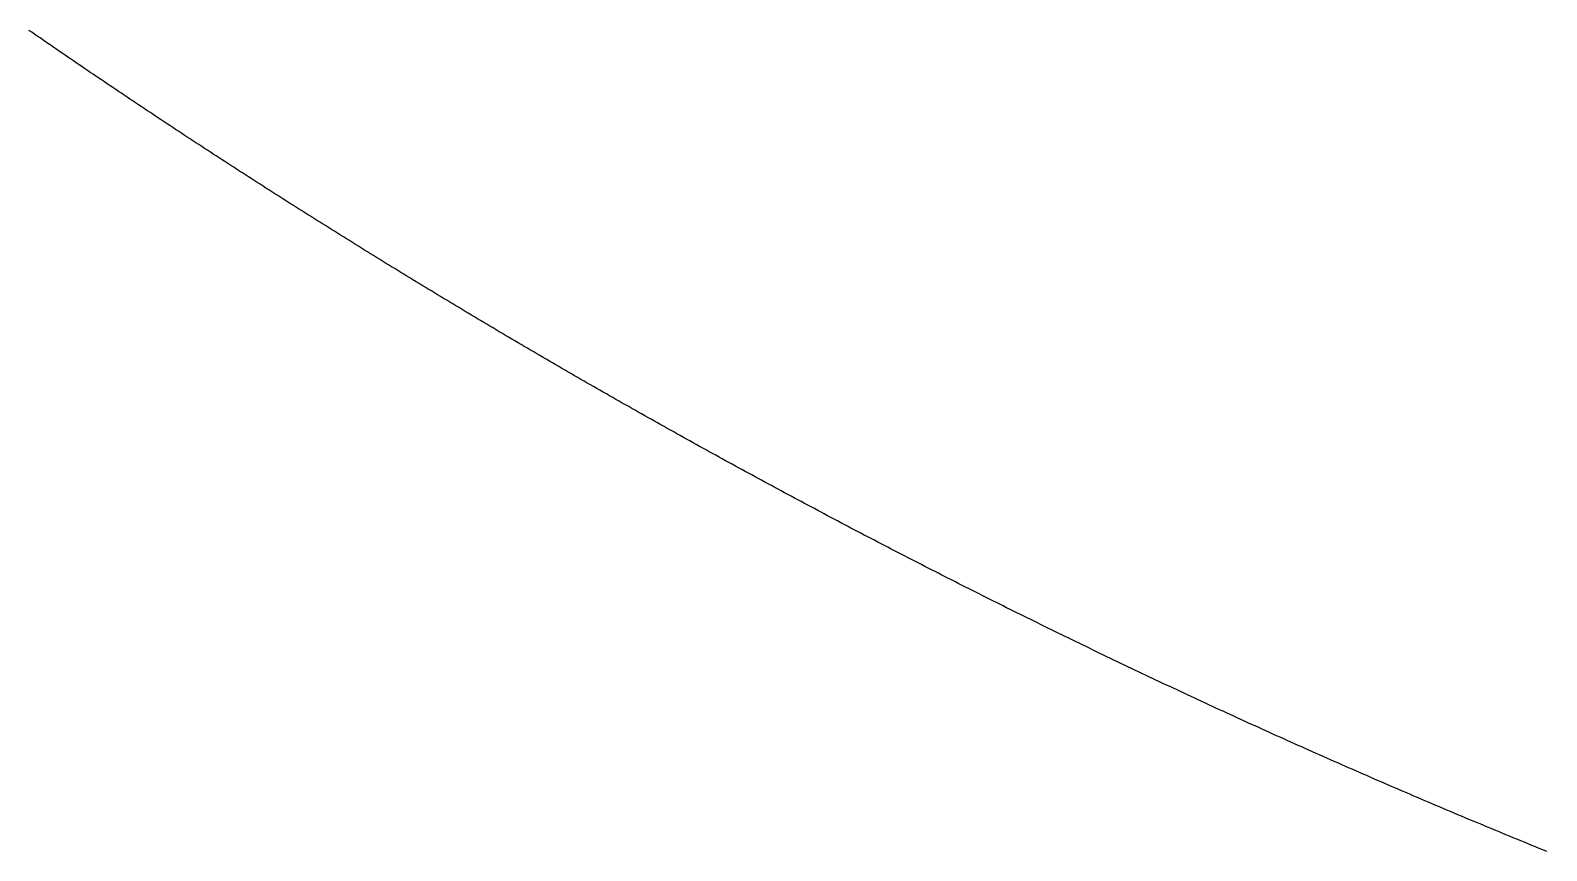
# Model space of a CAD drawing. Header units: millimetres. Extents: x 88 to 97873, y 32 to 55088.
# Drawn here: x 47991.83 to 48000.11, y 5145.4 to 5149.88 of the extents above; entities that cross this region are included whole.
import ezdxf

# ---------------------------------------------------------------- set-up
doc = ezdxf.new("R2010")
doc.units = ezdxf.units.MM
doc.header["$LTSCALE"] = 0.3

msp = doc.modelspace()

# ---------------------------------------------------------------- linework, layer by layer
for p, q in [((47991.8336, 5149.8682), (47991.8185, 5149.8787)), ((47991.8488, 5149.8578), (47991.8336, 5149.8682)), ((47991.8639, 5149.8474), (47991.8488, 5149.8578)), ((47991.8791, 5149.8369), (47991.8639, 5149.8474)), ((47991.8942, 5149.8265), (47991.8791, 5149.8369)), ((47991.9094, 5149.816), (47991.8942, 5149.8265)), ((47991.9246, 5149.8056), (47991.9094, 5149.816)), ((47991.9398, 5149.7951), (47991.9246, 5149.8056)), ((47991.955, 5149.7847), (47991.9398, 5149.7951)), ((47991.9702, 5149.7743), (47991.955, 5149.7847)), ((47991.9854, 5149.7638), (47991.9702, 5149.7743)), ((47992.0007, 5149.7534), (47991.9854, 5149.7638)), ((47992.0159, 5149.743), (47992.0007, 5149.7534)), ((47992.0312, 5149.7325), (47992.0159, 5149.743)), ((47992.0465, 5149.7221), (47992.0312, 5149.7325)), ((47992.0618, 5149.7117), (47992.0465, 5149.7221)), ((47992.0771, 5149.7013), (47992.0618, 5149.7117)), ((47992.0924, 5149.6908), (47992.0771, 5149.7013)), ((47992.1077, 5149.6804), (47992.0924, 5149.6908)), ((47992.1231, 5149.67), (47992.1077, 5149.6804)), ((47992.1384, 5149.6596), (47992.1231, 5149.67)), ((47992.1538, 5149.6491), (47992.1384, 5149.6596)), ((47992.1692, 5149.6387), (47992.1538, 5149.6491)), ((47992.1846, 5149.6283), (47992.1692, 5149.6387)), ((47992.2, 5149.6179), (47992.1846, 5149.6283)), ((47992.2154, 5149.6075), (47992.2, 5149.6179)), ((47992.2308, 5149.5971), (47992.2154, 5149.6075)), ((47992.2463, 5149.5866), (47992.2308, 5149.5971)), ((47992.2617, 5149.5762), (47992.2463, 5149.5866)), ((47992.2772, 5149.5658), (47992.2617, 5149.5762)), ((47992.2927, 5149.5554), (47992.2772, 5149.5658)), ((47992.3082, 5149.545), (47992.2927, 5149.5554)), ((47992.3237, 5149.5346), (47992.3082, 5149.545)), ((47992.3392, 5149.5242), (47992.3237, 5149.5346)), ((47992.3547, 5149.5138), (47992.3392, 5149.5242)), ((47992.3703, 5149.5034), (47992.3547, 5149.5138)), ((47992.3858, 5149.493), (47992.3703, 5149.5034)), ((47992.4014, 5149.4826), (47992.3858, 5149.493)), ((47992.4169, 5149.4722), (47992.4014, 5149.4826)), ((47992.4325, 5149.4618), (47992.4169, 5149.4722)), ((47992.4481, 5149.4515), (47992.4325, 5149.4618)), ((47992.4637, 5149.4411), (47992.4481, 5149.4515)), ((47992.4794, 5149.4307), (47992.4637, 5149.4411)), ((47992.495, 5149.4203), (47992.4794, 5149.4307)), ((47992.5107, 5149.4099), (47992.495, 5149.4203)), ((47992.5263, 5149.3995), (47992.5107, 5149.4099)), ((47992.542, 5149.3892), (47992.5263, 5149.3995)), ((47992.5577, 5149.3788), (47992.542, 5149.3892)), ((47992.5734, 5149.3684), (47992.5577, 5149.3788)), ((47992.5891, 5149.358), (47992.5734, 5149.3684)), ((47992.6048, 5149.3477), (47992.5891, 5149.358)), ((47992.6205, 5149.3373), (47992.6048, 5149.3477)), ((47992.6363, 5149.3269), (47992.6205, 5149.3373)), ((47992.652, 5149.3166), (47992.6363, 5149.3269)), ((47992.6678, 5149.3062), (47992.652, 5149.3166)), ((47992.6836, 5149.2958), (47992.6678, 5149.3062)), ((47992.6994, 5149.2855), (47992.6836, 5149.2958)), ((47992.7152, 5149.2751), (47992.6994, 5149.2855)), ((47992.731, 5149.2648), (47992.7152, 5149.2751)), ((47992.7468, 5149.2544), (47992.731, 5149.2648)), ((47992.7627, 5149.2441), (47992.7468, 5149.2544)), ((47992.7785, 5149.2337), (47992.7627, 5149.2441)), ((47992.7944, 5149.2234), (47992.7785, 5149.2337)), ((47992.8103, 5149.213), (47992.7944, 5149.2234)), ((47992.8262, 5149.2027), (47992.8103, 5149.213)), ((47992.8421, 5149.1923), (47992.8262, 5149.2027)), ((47992.858, 5149.182), (47992.8421, 5149.1923)), ((47992.8739, 5149.1717), (47992.858, 5149.182)), ((47992.8898, 5149.1613), (47992.8739, 5149.1717)), ((47992.9058, 5149.151), (47992.8898, 5149.1613)), ((47992.9217, 5149.1407), (47992.9058, 5149.151)), ((47992.9377, 5149.1303), (47992.9217, 5149.1407)), ((47992.9537, 5149.12), (47992.9377, 5149.1303)), ((47992.9697, 5149.1097), (47992.9537, 5149.12)), ((47992.9857, 5149.0994), (47992.9697, 5149.1097)), ((47993.0017, 5149.089), (47992.9857, 5149.0994)), ((47993.0178, 5149.0787), (47993.0017, 5149.089)), ((47993.0338, 5149.0684), (47993.0178, 5149.0787)), ((47993.0499, 5149.0581), (47993.0338, 5149.0684)), ((47993.0659, 5149.0478), (47993.0499, 5149.0581)), ((47993.082, 5149.0375), (47993.0659, 5149.0478)), ((47993.0981, 5149.0272), (47993.082, 5149.0375)), ((47993.1142, 5149.0169), (47993.0981, 5149.0272)), ((47993.1303, 5149.0066), (47993.1142, 5149.0169)), ((47993.1465, 5148.9963), (47993.1303, 5149.0066)), ((47993.1626, 5148.986), (47993.1465, 5148.9963)), ((47993.1787, 5148.9757), (47993.1626, 5148.986)), ((47993.1949, 5148.9654), (47993.1787, 5148.9757)), ((47993.2111, 5148.9551), (47993.1949, 5148.9654)), ((47993.2273, 5148.9448), (47993.2111, 5148.9551)), ((47993.2435, 5148.9345), (47993.2273, 5148.9448)), ((47993.2597, 5148.9243), (47993.2435, 5148.9345)), ((47993.2759, 5148.914), (47993.2597, 5148.9243)), ((47993.2921, 5148.9037), (47993.2759, 5148.914)), ((47993.3084, 5148.8934), (47993.2921, 5148.9037)), ((47993.3247, 5148.8832), (47993.3084, 5148.8934)), ((47993.3409, 5148.8729), (47993.3247, 5148.8832)), ((47993.3572, 5148.8626), (47993.3409, 5148.8729)), ((47993.3735, 5148.8524), (47993.3572, 5148.8626)), ((47993.3898, 5148.8421), (47993.3735, 5148.8524)), ((47993.4061, 5148.8319), (47993.3898, 5148.8421)), ((47993.4225, 5148.8216), (47993.4061, 5148.8319)), ((47993.4388, 5148.8114), (47993.4225, 5148.8216)), ((47993.4552, 5148.8011), (47993.4388, 5148.8114)), ((47993.4715, 5148.7909), (47993.4552, 5148.8011)), ((47993.4879, 5148.7806), (47993.4715, 5148.7909)), ((47993.5043, 5148.7704), (47993.4879, 5148.7806)), ((47993.5207, 5148.7601), (47993.5043, 5148.7704)), ((47993.5371, 5148.7499), (47993.5207, 5148.7601)), ((47993.5535, 5148.7397), (47993.5371, 5148.7499)), ((47993.57, 5148.7294), (47993.5535, 5148.7397)), ((47993.5864, 5148.7192), (47993.57, 5148.7294)), ((47993.6029, 5148.709), (47993.5864, 5148.7192)), ((47993.6193, 5148.6988), (47993.6029, 5148.709)), ((47993.6358, 5148.6886), (47993.6193, 5148.6988)), ((47993.6523, 5148.6783), (47993.6358, 5148.6886)), ((47993.6688, 5148.6681), (47993.6523, 5148.6783)), ((47993.6854, 5148.6579), (47993.6688, 5148.6681)), ((47993.7019, 5148.6477), (47993.6854, 5148.6579)), ((47993.7184, 5148.6375), (47993.7019, 5148.6477)), ((47993.735, 5148.6273), (47993.7184, 5148.6375)), ((47993.7515, 5148.6171), (47993.735, 5148.6273)), ((47993.7681, 5148.6069), (47993.7515, 5148.6171)), ((47993.7847, 5148.5967), (47993.7681, 5148.6069)), ((47993.8013, 5148.5865), (47993.7847, 5148.5967)), ((47993.8179, 5148.5764), (47993.8013, 5148.5865)), ((47993.8346, 5148.5662), (47993.8179, 5148.5764)), ((47993.8512, 5148.556), (47993.8346, 5148.5662)), ((47993.8678, 5148.5458), (47993.8512, 5148.556)), ((47993.8845, 5148.5357), (47993.8678, 5148.5458)), ((47993.9012, 5148.5255), (47993.8845, 5148.5357)), ((47993.9179, 5148.5153), (47993.9012, 5148.5255)), ((47993.9345, 5148.5052), (47993.9179, 5148.5153)), ((47993.9513, 5148.495), (47993.9345, 5148.5052)), ((47993.968, 5148.4848), (47993.9513, 5148.495)), ((47993.9847, 5148.4747), (47993.968, 5148.4848)), ((47994.0014, 5148.4645), (47993.9847, 5148.4747)), ((47994.0182, 5148.4544), (47994.0014, 5148.4645)), ((47994.035, 5148.4442), (47994.0182, 5148.4544)), ((47994.0517, 5148.4341), (47994.035, 5148.4442)), ((47994.0685, 5148.424), (47994.0517, 5148.4341)), ((47994.0853, 5148.4138), (47994.0685, 5148.424)), ((47994.1021, 5148.4037), (47994.0853, 5148.4138)), ((47994.119, 5148.3936), (47994.1021, 5148.4037)), ((47994.1358, 5148.3834), (47994.119, 5148.3936)), ((47994.1526, 5148.3733), (47994.1358, 5148.3834)), ((47994.1695, 5148.3632), (47994.1526, 5148.3733)), ((47994.1864, 5148.3531), (47994.1695, 5148.3632)), ((47994.2033, 5148.343), (47994.1864, 5148.3531)), ((47994.2201, 5148.3329), (47994.2033, 5148.343)), ((47994.2371, 5148.3228), (47994.2201, 5148.3329)), ((47994.254, 5148.3127), (47994.2371, 5148.3228)), ((47994.2709, 5148.3026), (47994.254, 5148.3127)), ((47994.2878, 5148.2925), (47994.2709, 5148.3026)), ((47994.3048, 5148.2824), (47994.2878, 5148.2925)), ((47994.3217, 5148.2723), (47994.3048, 5148.2824)), ((47994.3387, 5148.2622), (47994.3217, 5148.2723)), ((47994.3557, 5148.2521), (47994.3387, 5148.2622)), ((47994.3727, 5148.2421), (47994.3557, 5148.2521)), ((47994.3897, 5148.232), (47994.3727, 5148.2421)), ((47994.4067, 5148.2219), (47994.3897, 5148.232)), ((47994.4238, 5148.2119), (47994.4067, 5148.2219)), ((47994.4408, 5148.2018), (47994.4238, 5148.2119)), ((47994.4579, 5148.1917), (47994.4408, 5148.2018)), ((47994.4749, 5148.1817), (47994.4579, 5148.1917)), ((47994.492, 5148.1716), (47994.4749, 5148.1817)), ((47994.5091, 5148.1616), (47994.492, 5148.1716)), ((47994.5262, 5148.1516), (47994.5091, 5148.1616)), ((47994.5433, 5148.1415), (47994.5262, 5148.1516)), ((47994.5604, 5148.1315), (47994.5433, 5148.1415)), ((47994.5776, 5148.1214), (47994.5604, 5148.1315)), ((47994.5947, 5148.1114), (47994.5776, 5148.1214)), ((47994.6119, 5148.1014), (47994.5947, 5148.1114)), ((47994.6291, 5148.0914), (47994.6119, 5148.1014)), ((47994.6462, 5148.0814), (47994.6291, 5148.0914)), ((47994.6634, 5148.0713), (47994.6462, 5148.0814)), ((47994.6806, 5148.0613), (47994.6634, 5148.0713)), ((47994.6978, 5148.0513), (47994.6806, 5148.0613)), ((47994.7151, 5148.0413), (47994.6978, 5148.0513)), ((47994.7323, 5148.0313), (47994.7151, 5148.0413)), ((47994.7496, 5148.0213), (47994.7323, 5148.0313)), ((47994.7668, 5148.0114), (47994.7496, 5148.0213)), ((47994.7841, 5148.0014), (47994.7668, 5148.0114)), ((47994.8014, 5147.9914), (47994.7841, 5148.0014)), ((47994.8187, 5147.9814), (47994.8014, 5147.9914)), ((47994.836, 5147.9714), (47994.8187, 5147.9814)), ((47994.8533, 5147.9615), (47994.836, 5147.9714)), ((47994.8706, 5147.9515), (47994.8533, 5147.9615)), ((47994.888, 5147.9415), (47994.8706, 5147.9515)), ((47994.9053, 5147.9316), (47994.888, 5147.9415)), ((47994.9227, 5147.9216), (47994.9053, 5147.9316)), ((47994.9401, 5147.9117), (47994.9227, 5147.9216)), ((47994.9575, 5147.9017), (47994.9401, 5147.9117)), ((47994.9749, 5147.8918), (47994.9575, 5147.9017)), ((47994.9923, 5147.8819), (47994.9749, 5147.8918)), ((47995.0097, 5147.8719), (47994.9923, 5147.8819)), ((47995.0271, 5147.862), (47995.0097, 5147.8719)), ((47995.0446, 5147.8521), (47995.0271, 5147.862)), ((47995.062, 5147.8421), (47995.0446, 5147.8521)), ((47995.0795, 5147.8322), (47995.062, 5147.8421)), ((47995.097, 5147.8223), (47995.0795, 5147.8322)), ((47995.1145, 5147.8124), (47995.097, 5147.8223)), ((47995.132, 5147.8025), (47995.1145, 5147.8124)), ((47995.1495, 5147.7926), (47995.132, 5147.8025)), ((47995.167, 5147.7827), (47995.1495, 5147.7926)), ((47995.1845, 5147.7728), (47995.167, 5147.7827)), ((47995.2021, 5147.7629), (47995.1845, 5147.7728)), ((47995.2196, 5147.753), (47995.2021, 5147.7629)), ((47995.2372, 5147.7432), (47995.2196, 5147.753)), ((47995.2548, 5147.7333), (47995.2372, 5147.7432)), ((47995.2724, 5147.7234), (47995.2548, 5147.7333)), ((47995.29, 5147.7136), (47995.2724, 5147.7234)), ((47995.3076, 5147.7037), (47995.29, 5147.7136)), ((47995.3252, 5147.6938), (47995.3076, 5147.7037)), ((47995.3429, 5147.684), (47995.3252, 5147.6938)), ((47995.3605, 5147.6741), (47995.3429, 5147.684)), ((47995.3782, 5147.6643), (47995.3605, 5147.6741)), ((47995.3959, 5147.6545), (47995.3782, 5147.6643)), ((47995.4135, 5147.6446), (47995.3959, 5147.6545)), ((47995.4312, 5147.6348), (47995.4135, 5147.6446)), ((47995.4489, 5147.625), (47995.4312, 5147.6348)), ((47995.4667, 5147.6152), (47995.4489, 5147.625)), ((47995.4844, 5147.6053), (47995.4667, 5147.6152)), ((47995.5021, 5147.5955), (47995.4844, 5147.6053)), ((47995.5199, 5147.5857), (47995.5021, 5147.5955)), ((47995.5376, 5147.5759), (47995.5199, 5147.5857)), ((47995.5554, 5147.5661), (47995.5376, 5147.5759)), ((47995.5732, 5147.5563), (47995.5554, 5147.5661)), ((47995.591, 5147.5465), (47995.5732, 5147.5563)), ((47995.6088, 5147.5368), (47995.591, 5147.5465)), ((47995.6266, 5147.527), (47995.6088, 5147.5368)), ((47995.6444, 5147.5172), (47995.6266, 5147.527)), ((47995.6623, 5147.5074), (47995.6444, 5147.5172)), ((47995.6801, 5147.4977), (47995.6623, 5147.5074)), ((47995.698, 5147.4879), (47995.6801, 5147.4977)), ((47995.7159, 5147.4781), (47995.698, 5147.4879)), ((47995.7338, 5147.4684), (47995.7159, 5147.4781)), ((47995.7517, 5147.4587), (47995.7338, 5147.4684)), ((47995.7696, 5147.4489), (47995.7517, 5147.4587)), ((47995.7875, 5147.4392), (47995.7696, 5147.4489)), ((47995.8054, 5147.4294), (47995.7875, 5147.4392)), ((47995.8234, 5147.4197), (47995.8054, 5147.4294)), ((47995.8413, 5147.41), (47995.8234, 5147.4197)), ((47995.8593, 5147.4003), (47995.8413, 5147.41)), ((47995.8772, 5147.3906), (47995.8593, 5147.4003)), ((47995.8952, 5147.3809), (47995.8772, 5147.3906)), ((47995.9132, 5147.3712), (47995.8952, 5147.3809)), ((47995.9312, 5147.3615), (47995.9132, 5147.3712)), ((47995.9493, 5147.3518), (47995.9312, 5147.3615)), ((47995.9673, 5147.3421), (47995.9493, 5147.3518)), ((47995.9853, 5147.3324), (47995.9673, 5147.3421)), ((47996.0034, 5147.3227), (47995.9853, 5147.3324)), ((47996.0214, 5147.313), (47996.0034, 5147.3227)), ((47996.0395, 5147.3034), (47996.0214, 5147.313)), ((47996.0576, 5147.2937), (47996.0395, 5147.3034)), ((47996.0757, 5147.2841), (47996.0576, 5147.2937)), ((47996.0938, 5147.2744), (47996.0757, 5147.2841)), ((47996.1119, 5147.2648), (47996.0938, 5147.2744)), ((47996.1301, 5147.2551), (47996.1119, 5147.2648)), ((47996.1482, 5147.2455), (47996.1301, 5147.2551)), ((47996.1664, 5147.2358), (47996.1482, 5147.2455)), ((47996.1845, 5147.2262), (47996.1664, 5147.2358)), ((47996.2027, 5147.2166), (47996.1845, 5147.2262)), ((47996.2209, 5147.207), (47996.2027, 5147.2166)), ((47996.2391, 5147.1974), (47996.2209, 5147.207)), ((47996.2573, 5147.1878), (47996.2391, 5147.1974)), ((47996.2755, 5147.1782), (47996.2573, 5147.1878)), ((47996.2937, 5147.1686), (47996.2755, 5147.1782)), ((47996.312, 5147.159), (47996.2937, 5147.1686)), ((47996.3302, 5147.1494), (47996.312, 5147.159)), ((47996.3485, 5147.1398), (47996.3302, 5147.1494)), ((47996.3668, 5147.1302), (47996.3485, 5147.1398)), ((47996.385, 5147.1207), (47996.3668, 5147.1302)), ((47996.4033, 5147.1111), (47996.385, 5147.1207)), ((47996.4217, 5147.1015), (47996.4033, 5147.1111)), ((47996.44, 5147.092), (47996.4217, 5147.1015)), ((47996.4583, 5147.0824), (47996.44, 5147.092)), ((47996.4766, 5147.0729), (47996.4583, 5147.0824)), ((47996.495, 5147.0634), (47996.4766, 5147.0729)), ((47996.5134, 5147.0538), (47996.495, 5147.0634)), ((47996.5317, 5147.0443), (47996.5134, 5147.0538)), ((47996.5501, 5147.0348), (47996.5317, 5147.0443)), ((47996.5685, 5147.0253), (47996.5501, 5147.0348)), ((47996.5869, 5147.0158), (47996.5685, 5147.0253)), ((47996.6053, 5147.0062), (47996.5869, 5147.0158)), ((47996.6238, 5146.9967), (47996.6053, 5147.0062)), ((47996.6422, 5146.9873), (47996.6238, 5146.9967)), ((47996.6606, 5146.9778), (47996.6422, 5146.9873)), ((47996.6791, 5146.9683), (47996.6606, 5146.9778)), ((47996.6976, 5146.9588), (47996.6791, 5146.9683)), ((47996.7161, 5146.9493), (47996.6976, 5146.9588)), ((47996.7346, 5146.9399), (47996.7161, 5146.9493)), ((47996.7531, 5146.9304), (47996.7346, 5146.9399)), ((47996.7716, 5146.921), (47996.7531, 5146.9304)), ((47996.7901, 5146.9115), (47996.7716, 5146.921)), ((47996.8086, 5146.9021), (47996.7901, 5146.9115)), ((47996.8272, 5146.8926), (47996.8086, 5146.9021)), ((47996.8458, 5146.8832), (47996.8272, 5146.8926)), ((47996.8643, 5146.8738), (47996.8458, 5146.8832)), ((47996.8829, 5146.8643), (47996.8643, 5146.8738)), ((47996.9015, 5146.8549), (47996.8829, 5146.8643)), ((47996.9201, 5146.8455), (47996.9015, 5146.8549)), ((47996.9387, 5146.8361), (47996.9201, 5146.8455)), ((47996.9573, 5146.8267), (47996.9387, 5146.8361)), ((47996.976, 5146.8173), (47996.9573, 5146.8267)), ((47996.9946, 5146.8079), (47996.976, 5146.8173)), ((47997.0133, 5146.7986), (47996.9946, 5146.8079)), ((47997.032, 5146.7892), (47997.0133, 5146.7986)), ((47997.0506, 5146.7798), (47997.032, 5146.7892)), ((47997.0693, 5146.7705), (47997.0506, 5146.7798)), ((47997.088, 5146.7611), (47997.0693, 5146.7705)), ((47997.1067, 5146.7518), (47997.088, 5146.7611)), ((47997.1255, 5146.7424), (47997.1067, 5146.7518)), ((47997.1442, 5146.7331), (47997.1255, 5146.7424)), ((47997.1629, 5146.7237), (47997.1442, 5146.7331)), ((47997.1817, 5146.7144), (47997.1629, 5146.7237)), ((47997.2005, 5146.7051), (47997.1817, 5146.7144)), ((47997.2192, 5146.6958), (47997.2005, 5146.7051)), ((47997.238, 5146.6865), (47997.2192, 5146.6958)), ((47997.2568, 5146.6772), (47997.238, 5146.6865)), ((47997.2756, 5146.6679), (47997.2568, 5146.6772)), ((47997.2945, 5146.6586), (47997.2756, 5146.6679)), ((47997.3133, 5146.6493), (47997.2945, 5146.6586)), ((47997.3321, 5146.64), (47997.3133, 5146.6493)), ((47997.351, 5146.6307), (47997.3321, 5146.64)), ((47997.3698, 5146.6215), (47997.351, 5146.6307)), ((47997.3887, 5146.6122), (47997.3698, 5146.6215)), ((47997.4076, 5146.603), (47997.3887, 5146.6122)), ((47997.4265, 5146.5937), (47997.4076, 5146.603)), ((47997.4454, 5146.5845), (47997.4265, 5146.5937)), ((47997.4643, 5146.5752), (47997.4454, 5146.5845)), ((47997.4832, 5146.566), (47997.4643, 5146.5752)), ((47997.5022, 5146.5568), (47997.4832, 5146.566)), ((47997.5211, 5146.5476), (47997.5022, 5146.5568)), ((47997.5401, 5146.5384), (47997.5211, 5146.5476)), ((47997.5591, 5146.5292), (47997.5401, 5146.5384)), ((47997.578, 5146.52), (47997.5591, 5146.5292)), ((47997.597, 5146.5108), (47997.578, 5146.52)), ((47997.616, 5146.5016), (47997.597, 5146.5108)), ((47997.6351, 5146.4924), (47997.616, 5146.5016)), ((47997.6541, 5146.4832), (47997.6351, 5146.4924)), ((47997.6731, 5146.4741), (47997.6541, 5146.4832)), ((47997.6922, 5146.4649), (47997.6731, 5146.4741)), ((47997.7112, 5146.4557), (47997.6922, 5146.4649)), ((47997.7303, 5146.4466), (47997.7112, 5146.4557)), ((47997.7494, 5146.4375), (47997.7303, 5146.4466)), ((47997.7685, 5146.4283), (47997.7494, 5146.4375)), ((47997.7876, 5146.4192), (47997.7685, 5146.4283)), ((47997.8067, 5146.4101), (47997.7876, 5146.4192)), ((47997.8258, 5146.401), (47997.8067, 5146.4101)), ((47997.8449, 5146.3918), (47997.8258, 5146.401)), ((47997.8641, 5146.3827), (47997.8449, 5146.3918)), ((47997.8832, 5146.3737), (47997.8641, 5146.3827)), ((47997.9024, 5146.3646), (47997.8832, 5146.3737)), ((47997.9216, 5146.3555), (47997.9024, 5146.3646)), ((47997.9407, 5146.3464), (47997.9216, 5146.3555)), ((47997.9599, 5146.3373), (47997.9407, 5146.3464)), ((47997.9791, 5146.3283), (47997.9599, 5146.3373)), ((47997.9984, 5146.3192), (47997.9791, 5146.3283)), ((47998.0176, 5146.3102), (47997.9984, 5146.3192)), ((47998.0368, 5146.3011), (47998.0176, 5146.3102)), ((47998.0561, 5146.2921), (47998.0368, 5146.3011)), ((47998.0753, 5146.2831), (47998.0561, 5146.2921)), ((47998.0946, 5146.274), (47998.0753, 5146.2831)), ((47998.1139, 5146.265), (47998.0946, 5146.274)), ((47998.1332, 5146.256), (47998.1139, 5146.265)), ((47998.1525, 5146.247), (47998.1332, 5146.256)), ((47998.1718, 5146.238), (47998.1525, 5146.247)), ((47998.1911, 5146.229), (47998.1718, 5146.238)), ((47998.2104, 5146.22), (47998.1911, 5146.229)), ((47998.2298, 5146.2111), (47998.2104, 5146.22)), ((47998.2491, 5146.2021), (47998.2298, 5146.2111)), ((47998.2685, 5146.1931), (47998.2491, 5146.2021)), ((47998.2879, 5146.1842), (47998.2685, 5146.1931)), ((47998.3073, 5146.1752), (47998.2879, 5146.1842)), ((47998.3267, 5146.1663), (47998.3073, 5146.1752)), ((47998.3461, 5146.1574), (47998.3267, 5146.1663)), ((47998.3655, 5146.1484), (47998.3461, 5146.1574)), ((47998.3849, 5146.1395), (47998.3655, 5146.1484)), ((47998.4044, 5146.1306), (47998.3849, 5146.1395)), ((47998.4238, 5146.1217), (47998.4044, 5146.1306)), ((47998.4433, 5146.1128), (47998.4238, 5146.1217)), ((47998.4627, 5146.1039), (47998.4433, 5146.1128)), ((47998.4822, 5146.095), (47998.4627, 5146.1039)), ((47998.5017, 5146.0861), (47998.4822, 5146.095)), ((47998.5212, 5146.0773), (47998.5017, 5146.0861)), ((47998.5407, 5146.0684), (47998.5212, 5146.0773)), ((47998.5602, 5146.0596), (47998.5407, 5146.0684)), ((47998.5798, 5146.0507), (47998.5602, 5146.0596)), ((47998.5993, 5146.0419), (47998.5798, 5146.0507)), ((47998.6189, 5146.033), (47998.5993, 5146.0419)), ((47998.6384, 5146.0242), (47998.6189, 5146.033)), ((47998.658, 5146.0154), (47998.6384, 5146.0242)), ((47998.6776, 5146.0066), (47998.658, 5146.0154)), ((47998.6972, 5145.9978), (47998.6776, 5146.0066)), ((47998.7168, 5145.989), (47998.6972, 5145.9978)), ((47998.7364, 5145.9802), (47998.7168, 5145.989)), ((47998.756, 5145.9714), (47998.7364, 5145.9802)), ((47998.7757, 5145.9626), (47998.756, 5145.9714)), ((47998.7953, 5145.9538), (47998.7757, 5145.9626)), ((47998.815, 5145.9451), (47998.7953, 5145.9538)), ((47998.8347, 5145.9363), (47998.815, 5145.9451)), ((47998.8543, 5145.9276), (47998.8347, 5145.9363)), ((47998.874, 5145.9188), (47998.8543, 5145.9276)), ((47998.8937, 5145.9101), (47998.874, 5145.9188)), ((47998.9134, 5145.9014), (47998.8937, 5145.9101)), ((47998.9332, 5145.8926), (47998.9134, 5145.9014)), ((47998.9529, 5145.8839), (47998.9332, 5145.8926)), ((47998.9726, 5145.8752), (47998.9529, 5145.8839)), ((47998.9924, 5145.8665), (47998.9726, 5145.8752)), ((47999.0122, 5145.8578), (47998.9924, 5145.8665)), ((47999.0319, 5145.8491), (47999.0122, 5145.8578)), ((47999.0517, 5145.8405), (47999.0319, 5145.8491)), ((47999.0715, 5145.8318), (47999.0517, 5145.8405)), ((47999.0913, 5145.8231), (47999.0715, 5145.8318)), ((47999.1111, 5145.8145), (47999.0913, 5145.8231)), ((47999.131, 5145.8058), (47999.1111, 5145.8145)), ((47999.1508, 5145.7972), (47999.131, 5145.8058)), ((47999.1706, 5145.7886), (47999.1508, 5145.7972)), ((47999.1905, 5145.78), (47999.1706, 5145.7886)), ((47999.2104, 5145.7713), (47999.1905, 5145.78)), ((47999.2302, 5145.7627), (47999.2104, 5145.7713)), ((47999.2501, 5145.7541), (47999.2302, 5145.7627)), ((47999.27, 5145.7455), (47999.2501, 5145.7541)), ((47999.2899, 5145.737), (47999.27, 5145.7455)), ((47999.3098, 5145.7284), (47999.2899, 5145.737)), ((47999.3298, 5145.7198), (47999.3098, 5145.7284)), ((47999.3497, 5145.7112), (47999.3298, 5145.7198)), ((47999.3697, 5145.7027), (47999.3497, 5145.7112)), ((47999.3896, 5145.6941), (47999.3697, 5145.7027)), ((47999.4096, 5145.6856), (47999.3896, 5145.6941)), ((47999.4296, 5145.6771), (47999.4096, 5145.6856)), ((47999.4496, 5145.6686), (47999.4296, 5145.6771)), ((47999.4696, 5145.66), (47999.4496, 5145.6686)), ((47999.4896, 5145.6515), (47999.4696, 5145.66)), ((47999.5096, 5145.643), (47999.4896, 5145.6515)), ((47999.5296, 5145.6345), (47999.5096, 5145.643)), ((47999.5497, 5145.6261), (47999.5296, 5145.6345)), ((47999.5697, 5145.6176), (47999.5497, 5145.6261)), ((47999.5898, 5145.6091), (47999.5697, 5145.6176)), ((47999.6099, 5145.6006), (47999.5898, 5145.6091)), ((47999.6299, 5145.5922), (47999.6099, 5145.6006)), ((47999.65, 5145.5838), (47999.6299, 5145.5922)), ((47999.6701, 5145.5753), (47999.65, 5145.5838)), ((47999.6902, 5145.5669), (47999.6701, 5145.5753)), ((47999.7104, 5145.5585), (47999.6902, 5145.5669)), ((47999.7305, 5145.5501), (47999.7104, 5145.5585)), ((47999.7506, 5145.5416), (47999.7305, 5145.5501)), ((47999.7708, 5145.5333), (47999.7506, 5145.5416)), ((47999.791, 5145.5249), (47999.7708, 5145.5333)), ((47999.8111, 5145.5165), (47999.791, 5145.5249)), ((47999.8313, 5145.5081), (47999.8111, 5145.5165)), ((47999.8515, 5145.4997), (47999.8313, 5145.5081)), ((47999.8717, 5145.4914), (47999.8515, 5145.4997)), ((47999.8919, 5145.483), (47999.8717, 5145.4914)), ((47999.9122, 5145.4747), (47999.8919, 5145.483)), ((47999.9324, 5145.4664), (47999.9122, 5145.4747)), ((47999.9526, 5145.458), (47999.9324, 5145.4664)), ((47999.9729, 5145.4497), (47999.9526, 5145.458)), ((47999.9932, 5145.4414), (47999.9729, 5145.4497)), ((48000.0134, 5145.4331), (47999.9932, 5145.4414)), ((48000.0337, 5145.4248), (48000.0134, 5145.4331)), ((48000.054, 5145.4165), (48000.0337, 5145.4248)), ((48000.0743, 5145.4083), (48000.054, 5145.4165)), ((48000.0947, 5145.4), (48000.0743, 5145.4083)), ((48000.115, 5145.3917), (48000.0947, 5145.4))]:
    msp.add_line(p, q)

doc.saveas('drawing.dxf')
